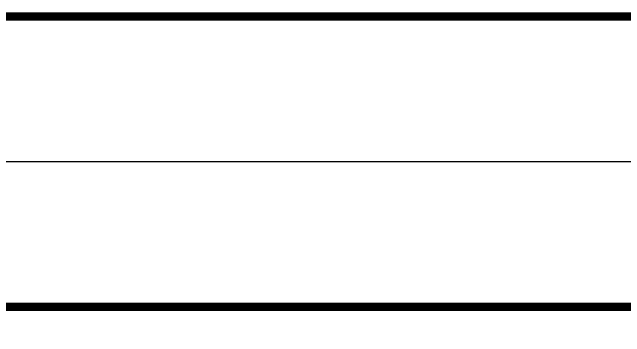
# Model space of a CAD drawing. Header units: millimetres. Extents: x 6886222 to 6919728, y 230959 to 276095.
# Drawn here: x 6897885 to 6898601, y 249484 to 249864 of the extents above; entities that cross this region are included whole.
import ezdxf
from ezdxf.xclip import XClip

# ---------------------------------------------------------------- set-up
doc = ezdxf.new("R2010")
doc.units = ezdxf.units.MM
doc.header["$LTSCALE"] = 100
doc.header["$XCLIPFRAME"] = 2
doc.linetypes.add('U-84C-EX$0$CEN', pattern=[62, 60, -1, 0, -1])
doc.linetypes.add('U-84C-EX$0$HID', pattern=[2.3, 1.5, -0.8])
for name, color, linetype in [('BP', 7, 'Continuous'), ('U-84C-EX$0$CEN', 1, 'U-84C-EX$0$CEN'), ('U-84C-EX$0$확장전', 4, 'U-84C-EX$0$HID')]:
    doc.layers.add(name, color=color, linetype=linetype)
doc.layers.add('U-84C-EX$0$MC', color=152, linetype='Continuous', plot=False)

# ---------------------------------------------------------------- blocks, each defined once
blk = doc.blocks.new('U-84C-EX')
at = {"layer": 'U-84C-EX$0$CEN'}
blk.add_line((6530, 1120), (10535, 1120), dxfattribs=at)
at = {"layer": 'U-84C-EX$0$MC'}
blk.add_line((6530, 950), (10535, 950), dxfattribs=at)
at = {"layer": 'U-84C-EX$0$확장전', "const_width": 10}
for points in [[(10165, 1290), (6500, 1290), (6500, 920), (4485, 920)], [(10165, 950), (6855, 950)]]:
    blk.add_lwpolyline(points, dxfattribs=at)

msp = doc.modelspace()

# ---------------------------------------------------------------- block references
at = {"layer": 'BP'}
ref = msp.add_blockref('U-84C-EX', (6906168.06, 248569.38), dxfattribs=dict(at, xscale=-1))
XClip(ref).set_block_clipping_path([(17025.0000000028, -7770.1978698203), (17025.0000000028, 3020.0000000003), (4145.7978996271, 3020.0000000003), (4145.7978996281, 325.0000000014), (599.9999999972, 325.0000000014), (599.9999999972, -7770.1978698203)])

doc.saveas('drawing.dxf')
